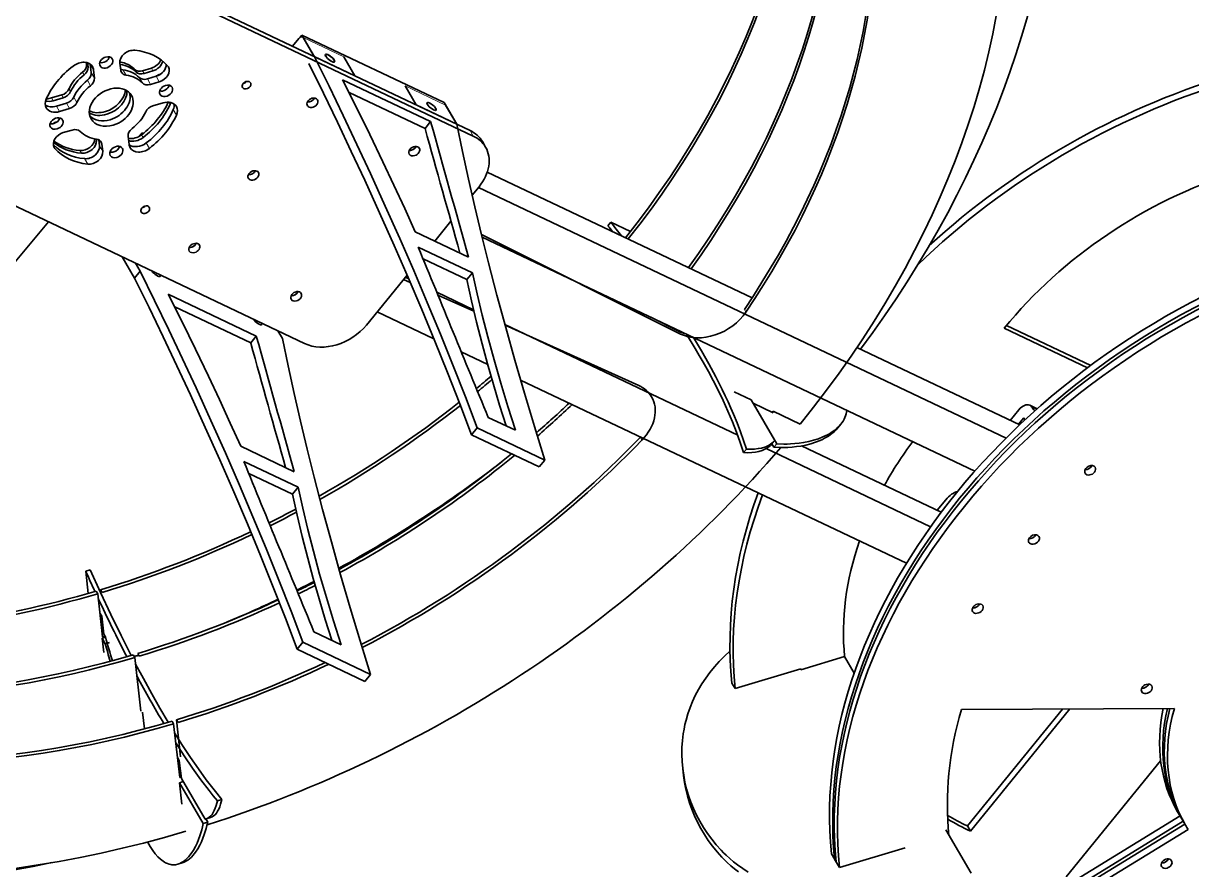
# Model space of a CAD drawing. Extents: x 95 to 1141, y 12 to 831.
# Drawn here: x 315.1 to 398.3, y 659.4 to 719.7 of the extents above; entities that cross this region are included whole.
import ezdxf

# ---------------------------------------------------------------- set-up
doc = ezdxf.new("R2010")
doc.units = 0

msp = doc.modelspace()

# ---------------------------------------------------------------- linework, layer by layer
at = {"color": 7, "lineweight": 35}
for p, q in [((321.043, 724.347), (346.899, 712.075)), ((321.269, 723.961), (347.124, 711.689)), ((309.241, 709.177), (335.096, 696.905)), ((348.121, 709.125), (367, 700.164)), ((347.491, 708.028), (385.111, 690.173)), ((316.846, 705.567), (289.806, 673.278)), ((347.76, 704.485), (382.886, 687.813)), ((350.501, 694.304), (378.009, 681.248))]:
    msp.add_line(p, q, dxfattribs=at)
at = {"color": 7, "lineweight": 35, "ltscale": 0.00504}
msp.add_line((334.906, 718.884), (334.779, 718.727), dxfattribs=at)
at = {"color": 7, "lineweight": 35, "ltscale": 0.044715}
for p, q in [((334.906, 718.884), (335.808, 717.339)), ((345.942, 712.529), (345.04, 714.074))]:
    msp.add_line(p, q, dxfattribs=at)
at = {"color": 7, "lineweight": 35, "ltscale": 0.28044}
msp.add_line((345.04, 714.074), (334.906, 718.884), dxfattribs=at)
at = {"color": 7, "lineweight": 35, "ltscale": 0.018022}
msp.add_line((334.69, 718.645), (334.235, 718.086), dxfattribs=at)
at = {"color": 7, "lineweight": 13, "ltscale": 0.080126}
for p, q in [((337.898, 717.324), (335.003, 718.698)), ((345.153, 713.881), (342.258, 715.255))]:
    msp.add_line(p, q, dxfattribs=at)
at = {"color": 7, "lineweight": 35, "ltscale": 0.039126}
for p, q in [((335.792, 717.347), (335.003, 718.698)), ((343.047, 713.904), (342.258, 715.255))]:
    msp.add_line(p, q, dxfattribs=at)
at = {"color": 7, "lineweight": 35, "ltscale": 0.080126}
msp.add_line((338.687, 715.973), (335.792, 717.347), dxfattribs=at)
at = {"color": 7, "lineweight": 35, "ltscale": 0.039125}
for p, q in [((338.687, 715.973), (337.898, 717.324)), ((345.942, 712.529), (345.153, 713.881))]:
    msp.add_line(p, q, dxfattribs=at)
at = {"color": 7, "lineweight": 35, "ltscale": 0.003498}
msp.add_line((319.551, 716.786), (319.535, 716.925), dxfattribs=at)
at = {"color": 7, "lineweight": 13, "ltscale": 0.005589}
for p, q in [((319.664, 716.593), (319.551, 716.786)), ((323.085, 716.246), (322.973, 716.44)), ((324.287, 716.329), (324.174, 716.522)), ((318.416, 714.852), (318.303, 715.045)), ((317.178, 714.207), (317.066, 714.4)), ((323.584, 711.583), (323.471, 711.776))]:
    msp.add_line(p, q, dxfattribs=at)
at = {"color": 7, "lineweight": 35, "ltscale": 0.007732}
msp.add_line((319.664, 716.593), (319.629, 716.9), dxfattribs=at)
at = {"color": 7, "lineweight": 13, "ltscale": 0.011179}
for p, q in [((319.823, 716.794), (320.048, 716.408)), ((319.889, 716.207), (320.115, 715.821)), ((323.311, 715.86), (323.536, 715.474)), ((324.512, 715.943), (324.738, 715.557)), ((317.404, 713.82), (317.629, 713.434)), ((318.122, 714.035), (318.347, 713.649)), ((318.641, 714.466), (318.867, 714.08)), ((346.899, 712.075), (347.124, 711.689)), ((320.48, 710.986), (320.705, 710.6)), ((323.809, 711.196), (324.035, 710.81)), ((319.42, 710.077), (319.645, 709.691))]:
    msp.add_line(p, q, dxfattribs=at)
at = {"color": 7, "lineweight": 35, "ltscale": 0.014765}
for p, q in [((319.889, 716.207), (319.823, 716.794)), ((320.115, 715.821), (320.048, 716.408)), ((322.522, 711.667), (322.588, 711.081))]:
    msp.add_line(p, q, dxfattribs=at)
at = {"color": 7, "lineweight": 35, "ltscale": 0.01279}
msp.add_line((321.931, 716.889), (321.989, 716.38), dxfattribs=at)
at = {"color": 7, "lineweight": 13, "ltscale": 0.011178}
for p, q in [((322.141, 716.415), (322.367, 716.029)), ((319.613, 715.66), (319.838, 715.274)), ((325.74, 713.569), (325.965, 713.183))]:
    msp.add_line(p, q, dxfattribs=at)
at = {"color": 7, "lineweight": 35, "ltscale": 0.016233}
for p, q in [((324.174, 716.522), (323.552, 716.336)), ((324.287, 716.329), (323.665, 716.143)), ((323.89, 715.757), (324.512, 715.943)), ((318.521, 712.117), (317.898, 711.932))]:
    msp.add_line(p, q, dxfattribs=at)
at = {"color": 7, "lineweight": 13, "ltscale": 0.00559}
for p, q in [((323.665, 716.143), (323.552, 716.336)), ((319.387, 716.047), (319.275, 716.24)), ((317.897, 714.421), (317.784, 714.614)), ((319.194, 710.463), (319.082, 710.656)), ((366.564, 699.145), (366.451, 699.338)), ((361.906, 697.58), (361.794, 697.773)), ((359.148, 690.03), (359.035, 690.223))]:
    msp.add_line(p, q, dxfattribs=at)
at = {"color": 7, "lineweight": 13, "ltscale": 0.01118}
msp.add_line((323.89, 715.757), (324.116, 715.371), dxfattribs=at)
at = {"color": 7, "lineweight": 35, "ltscale": 0.016234}
msp.add_line((324.116, 715.371), (324.738, 715.557), dxfattribs=at)
at = {"color": 7, "lineweight": 35, "ltscale": 0.173605}
for p, q in [((344.085, 712.713), (337.812, 715.69)), ((331.656, 697.436), (325.383, 700.413))]:
    msp.add_line(p, q, dxfattribs=at)
at = {"color": 7, "lineweight": 35, "ltscale": 0.01874}
for p, q in [((317.066, 714.4), (317.784, 714.614)), ((317.178, 714.207), (317.897, 714.421)), ((317.404, 713.82), (318.122, 714.035)), ((317.629, 713.434), (318.347, 713.649))]:
    msp.add_line(p, q, dxfattribs=at)
at = {"color": 7, "lineweight": 35, "ltscale": 0.149863}
for p, q in [((343.684, 712.22), (338.269, 714.79)), ((331.255, 696.943), (325.84, 699.513))]:
    msp.add_line(p, q, dxfattribs=at)
at = {"color": 7, "lineweight": 35, "ltscale": 0.018741}
msp.add_line((325.007, 714.054), (324.289, 713.839), dxfattribs=at)
at = {"color": 7, "lineweight": 13, "ltscale": 0.00414}
msp.add_line((325.514, 713.955), (325.431, 714.098), dxfattribs=at)
at = {"color": 7, "lineweight": 35, "ltscale": 0.080125}
msp.add_line((345.942, 712.529), (343.047, 713.904), dxfattribs=at)
at = {"color": 7, "lineweight": 35, "ltscale": 0.00055348}
msp.add_line((317.448, 712.704), (317.469, 712.71), dxfattribs=at)
at = {"color": 7, "lineweight": 35, "ltscale": 0.015882}
for p, q in [((344.085, 712.713), (343.684, 712.22)), ((323.379, 702.062), (322.978, 701.569)), ((331.656, 697.436), (331.255, 696.943)), ((347.407, 690.896), (347.006, 690.403)), ((352.233, 688.606), (351.832, 688.113)), ((334.631, 686.671), (334.23, 686.179)), ((334.978, 675.619), (334.577, 675.126)), ((339.804, 673.329), (339.403, 672.836))]:
    msp.add_line(p, q, dxfattribs=at)
at = {"color": 7, "lineweight": 13, "ltscale": 0.002849}
msp.add_line((320.254, 711.372), (320.197, 711.47), dxfattribs=at)
at = {"color": 7, "lineweight": 35, "ltscale": 0.002291}
msp.add_line((320.244, 711.463), (320.254, 711.372), dxfattribs=at)
at = {"color": 7, "lineweight": 35, "ltscale": 0.010677}
msp.add_line((320.48, 710.986), (320.432, 711.41), dxfattribs=at)
at = {"color": 7, "lineweight": 13, "ltscale": 0.007685}
msp.add_line((320.493, 711.373), (320.648, 711.108), dxfattribs=at)
at = {"color": 7, "lineweight": 35, "ltscale": 0.008411}
msp.add_line((323.511, 711.925), (323.298, 711.664), dxfattribs=at)
at = {"color": 7, "lineweight": 35, "ltscale": 0.002618}
msp.add_line((323.511, 711.925), (323.605, 711.88), dxfattribs=at)
at = {"color": 7, "lineweight": 35, "ltscale": 0.002373}
msp.add_line((323.511, 711.925), (323.559, 711.843), dxfattribs=at)
at = {"color": 7, "lineweight": 35, "ltscale": 0.011178}
msp.add_line((347.773, 711.292), (347.999, 710.905), dxfattribs=at)
at = {"color": 7, "lineweight": 13, "ltscale": 0.004281}
msp.add_line((317.215, 710.951), (317.301, 710.804), dxfattribs=at)
at = {"color": 7, "lineweight": 35, "ltscale": 0.012789}
msp.add_line((320.705, 710.6), (320.648, 711.108), dxfattribs=at)
at = {"color": 7, "lineweight": 35, "ltscale": 0.019303}
msp.add_line((347.533, 708.08), (347.045, 707.481), dxfattribs=at)
at = {"color": 7, "lineweight": 35, "ltscale": 0.04584}
msp.add_line((345.533, 705.622), (344.376, 704.2), dxfattribs=at)
at = {"color": 7, "lineweight": 35, "ltscale": 0.002014}
msp.add_line((345.486, 705.564), (345.559, 705.53), dxfattribs=at)
at = {"color": 7, "lineweight": 35, "ltscale": 0.007941}
for p, q in [((356.923, 705.543), (356.723, 705.297)), ((368.616, 689.995), (368.415, 689.749)), ((368.757, 689.757), (368.556, 689.511)), ((366.595, 689.382), (366.394, 689.136))]:
    msp.add_line(p, q, dxfattribs=at)
at = {"color": 7, "lineweight": 35, "ltscale": 0.038731}
msp.add_line((356.923, 705.543), (358.323, 704.879), dxfattribs=at)
at = {"color": 7, "lineweight": 35, "ltscale": 0.105779}
msp.add_line((346.794, 703.052), (342.972, 704.866), dxfattribs=at)
at = {"color": 7, "lineweight": 35, "ltscale": 0.396641}
msp.add_line((347.714, 704.672), (361.906, 697.58), dxfattribs=at)
at = {"color": 7, "lineweight": 35, "ltscale": 0.106833}
msp.add_line((347.06, 701.948), (343.2, 703.781), dxfattribs=at)
at = {"color": 7, "lineweight": 35, "ltscale": 0.043526}
msp.add_line((322.1, 703.073), (322.978, 701.569), dxfattribs=at)
at = {"color": 7, "lineweight": 35, "ltscale": 0.086129}
msp.add_line((346.659, 701.456), (343.547, 702.933), dxfattribs=at)
at = {"color": 7, "lineweight": 35, "ltscale": 0.016174}
for p, q in [((323.053, 702.621), (323.379, 702.062)), ((333.513, 697.252), (333.187, 697.811))]:
    msp.add_line(p, q, dxfattribs=at)
at = {"color": 7, "lineweight": 35, "ltscale": 0.114523}
msp.add_line((339.514, 698.224), (342.405, 701.777), dxfattribs=at)
at = {"color": 7, "lineweight": 35, "ltscale": 0.013214}
msp.add_line((342.151, 701.465), (342.633, 701.248), dxfattribs=at)
at = {"color": 7, "lineweight": 35, "ltscale": 0.006733}
msp.add_line((342.279, 701.622), (342.522, 701.506), dxfattribs=at)
at = {"color": 7, "lineweight": 35, "ltscale": 0.015883}
msp.add_line((347.06, 701.948), (346.659, 701.456), dxfattribs=at)
at = {"color": 7, "lineweight": 35, "ltscale": 0.072662}
msp.add_line((344.521, 700.557), (347.147, 699.311), dxfattribs=at)
at = {"color": 7, "lineweight": 35, "ltscale": 0.070497}
msp.add_line((344.601, 700.361), (347.173, 699.204), dxfattribs=at)
at = {"color": 7, "lineweight": 35, "ltscale": 0.111834}
msp.add_line((340.274, 699.158), (344.315, 697.24), dxfattribs=at)
at = {"color": 7, "lineweight": 35, "ltscale": 0.056012}
msp.add_line((359.789, 698.775), (361.794, 697.773), dxfattribs=at)
at = {"color": 7, "lineweight": 35, "ltscale": 0.45913}
msp.add_line((349.383, 698.25), (365.974, 690.375), dxfattribs=at)
at = {"color": 7, "lineweight": 35, "ltscale": 0.261205}
msp.add_line((349.396, 698.202), (358.923, 693.913), dxfattribs=at)
at = {"color": 7, "lineweight": 35, "ltscale": 0.164347}
msp.add_line((390.916, 695.175), (384.977, 697.994), dxfattribs=at)
at = {"color": 7, "lineweight": 35, "ltscale": 0.166128}
msp.add_line((391.145, 695.345), (385.142, 698.195), dxfattribs=at)
at = {"color": 7, "lineweight": 35, "ltscale": 0.052276}
msp.add_line((346.266, 696.314), (348.155, 695.417), dxfattribs=at)
at = {"color": 7, "lineweight": 35, "ltscale": 0.321177}
msp.add_line((374.471, 696.619), (386.077, 691.11), dxfattribs=at)
at = {"color": 7, "lineweight": 35, "ltscale": 0.033386}
msp.add_line((365.719, 693.464), (366.925, 692.891), dxfattribs=at)
at = {"color": 7, "lineweight": 35, "ltscale": 0.08384}
for p, q in [((366.925, 692.891), (368.616, 689.995)), ((367.066, 692.654), (368.757, 689.757)), ((326.186, 665.614), (327.877, 662.717)), ((326.314, 665.915), (328.004, 663.019))]:
    msp.add_line(p, q, dxfattribs=at)
at = {"color": 7, "lineweight": 35, "ltscale": 0.040047}
msp.add_line((368.513, 691.967), (367.066, 692.654), dxfattribs=at)
at = {"color": 7, "lineweight": 35, "ltscale": 0.024379}
msp.add_line((385.409, 691.427), (386.024, 692.184), dxfattribs=at)
at = {"color": 7, "lineweight": 35, "ltscale": 0.014808}
msp.add_line((387.326, 692.254), (386.791, 692.508), dxfattribs=at)
at = {"color": 7, "lineweight": 13, "ltscale": 0.008354}
msp.add_line((387.266, 692.201), (386.964, 692.344), dxfattribs=at)
at = {"color": 7, "lineweight": 35, "ltscale": 0.053417}
for p, q in [((350.124, 690.723), (348.194, 691.639)), ((370.431, 691.163), (368.501, 692.079)), ((337.695, 675.446), (335.765, 676.362))]:
    msp.add_line(p, q, dxfattribs=at)
at = {"color": 7, "lineweight": 35, "ltscale": 0.00248}
msp.add_line((368.438, 692.002), (368.501, 692.079), dxfattribs=at)
at = {"color": 7, "lineweight": 35, "ltscale": 0.002151}
msp.add_line((368.47, 692.041), (368.513, 691.967), dxfattribs=at)
at = {"color": 7, "lineweight": 35, "ltscale": 0.014643}
msp.add_line((385.993, 691.15), (386.362, 691.605), dxfattribs=at)
at = {"color": 7, "lineweight": 35, "ltscale": 0.004267}
msp.add_line((386.362, 691.605), (386.448, 691.457), dxfattribs=at)
at = {"color": 7, "lineweight": 35, "ltscale": 0.133543}
for p, q in [((352.233, 688.606), (347.407, 690.896)), ((351.832, 688.113), (347.006, 690.403)), ((339.804, 673.329), (334.978, 675.619)), ((339.403, 672.836), (334.577, 675.126))]:
    msp.add_line(p, q, dxfattribs=at)
at = {"color": 7, "lineweight": 35, "ltscale": 0.007942}
msp.add_line((373.32, 691.149), (373.12, 690.902), dxfattribs=at)
at = {"color": 7, "lineweight": 35, "ltscale": 0.006928}
msp.add_line((368.417, 689.75), (368.556, 689.511), dxfattribs=at)
at = {"color": 7, "lineweight": 35, "ltscale": 0.275727}
msp.add_line((370.525, 689.611), (380.489, 684.882), dxfattribs=at)
at = {"color": 7, "lineweight": 35, "ltscale": 0.105778}
msp.add_line((334.365, 687.775), (330.543, 689.589), dxfattribs=at)
at = {"color": 7, "lineweight": 35, "ltscale": 0.32457}
msp.add_line((368.001, 689.414), (379.729, 683.847), dxfattribs=at)
at = {"color": 7, "lineweight": 35, "ltscale": 0.106834}
msp.add_line((334.631, 686.671), (330.771, 688.504), dxfattribs=at)
at = {"color": 7, "lineweight": 35, "ltscale": 0.086128}
msp.add_line((334.23, 686.179), (331.118, 687.656), dxfattribs=at)
at = {"color": 7, "lineweight": 35, "ltscale": 0.024378}
msp.add_line((380.812, 685.777), (380.197, 685.021), dxfattribs=at)
at = {"color": 7, "lineweight": 35, "ltscale": 0.00815}
for p, q in [((319.81, 680.771), (319.498, 680.678)), ((328.388, 663.13), (328.075, 663.036)), ((328.189, 662.811), (327.877, 662.717)), ((326.371, 659.903), (326.058, 659.809))]:
    msp.add_line(p, q, dxfattribs=at)
at = {"color": 7, "lineweight": 35, "ltscale": 0.039586}
msp.add_line((319.498, 680.678), (319.676, 679.104), dxfattribs=at)
at = {"color": 7, "lineweight": 35, "ltscale": 0.00559}
for p, q in [((320.352, 679.076), (320.239, 679.269)), ((320.664, 679.169), (320.552, 679.362)), ((320.788, 676.204), (320.901, 676.011)), ((323.001, 674.538), (322.888, 674.731)), ((323.313, 674.631), (323.201, 674.824)), ((326.075, 669.901), (325.962, 670.094)), ((326.057, 667.385), (326.169, 667.192))]:
    msp.add_line(p, q, dxfattribs=at)
at = {"color": 7, "lineweight": 35, "ltscale": 0.077051}
msp.add_line((320.352, 679.076), (320.698, 676.013), dxfattribs=at)
at = {"color": 7, "lineweight": 35, "ltscale": 0.032105}
for p, q in [((320.675, 676.397), (320.531, 677.674)), ((320.644, 677.48), (320.788, 676.204)), ((326.169, 667.192), (326.314, 665.915))]:
    msp.add_line(p, q, dxfattribs=at)
at = {"color": 7, "lineweight": 35, "ltscale": 0.005589}
for p, q in [((320.531, 677.674), (320.644, 677.48)), ((325.762, 669.808), (325.65, 670.001))]:
    msp.add_line(p, q, dxfattribs=at)
at = {"color": 7, "lineweight": 35, "ltscale": 0.001242}
msp.add_line((320.65, 676.44), (320.675, 676.397), dxfattribs=at)
at = {"color": 7, "lineweight": 35, "ltscale": 0.002294}
msp.add_line((320.763, 676.424), (320.675, 676.397), dxfattribs=at)
at = {"color": 7, "lineweight": 35, "ltscale": 0.002163}
msp.add_line((320.773, 676.339), (320.729, 676.414), dxfattribs=at)
at = {"color": 7, "lineweight": 35, "ltscale": 0.006514}
msp.add_line((320.91, 675.977), (320.661, 675.903), dxfattribs=at)
at = {"color": 7, "lineweight": 35, "ltscale": 0.011179}
for p, q in [((320.661, 675.903), (320.886, 675.516)), ((365.784, 672.326), (365.558, 672.713)), ((382.573, 662.15), (382.347, 662.537))]:
    msp.add_line(p, q, dxfattribs=at)
at = {"color": 7, "lineweight": 35, "ltscale": 0.025685}
msp.add_line((320.776, 674.882), (320.661, 675.903), dxfattribs=at)
at = {"color": 7, "lineweight": 35, "ltscale": 0.002803}
msp.add_line((320.674, 676.233), (320.781, 676.265), dxfattribs=at)
at = {"color": 7, "lineweight": 35, "ltscale": 0.004464}
msp.add_line((320.698, 676.013), (320.87, 676.065), dxfattribs=at)
at = {"color": 7, "lineweight": 35, "ltscale": 0.008149}
for p, q in [((321.198, 675.61), (320.886, 675.516)), ((329.193, 664.418), (328.88, 664.325))]:
    msp.add_line(p, q, dxfattribs=at)
at = {"color": 7, "lineweight": 35, "ltscale": 0.096313}
msp.add_line((323.001, 674.538), (323.434, 670.71), dxfattribs=at)
at = {"color": 7, "lineweight": 35, "ltscale": 0.081521}
msp.add_line((370.474, 673.667), (373.597, 674.605), dxfattribs=at)
at = {"color": 7, "lineweight": 35, "ltscale": 0.034319}
msp.add_line((373.597, 674.605), (374.289, 673.419), dxfattribs=at)
at = {"color": 7, "lineweight": 35, "ltscale": 0.122246}
msp.add_line((365.784, 672.326), (370.469, 673.725), dxfattribs=at)
at = {"color": 7, "lineweight": 35, "ltscale": 0.001467}
msp.add_line((370.444, 673.718), (370.474, 673.667), dxfattribs=at)
at = {"color": 7, "lineweight": 35, "ltscale": 0.00145}
msp.add_line((370.469, 673.725), (370.476, 673.668), dxfattribs=at)
at = {"color": 7, "lineweight": 35, "ltscale": 0.030101}
msp.add_line((323.552, 670.646), (323.688, 669.45), dxfattribs=at)
at = {"color": 7, "lineweight": 35, "ltscale": 0.379709}
msp.add_line((381.92, 670.826), (397.108, 670.905), dxfattribs=at)
at = {"color": 7, "lineweight": 35, "ltscale": 0.268356}
msp.add_line((389.122, 670.863), (382.347, 662.537), dxfattribs=at)
at = {"color": 7, "lineweight": 35, "ltscale": 0.280894}
msp.add_line((389.663, 670.866), (382.573, 662.15), dxfattribs=at)
at = {"color": 7, "lineweight": 35, "ltscale": 0.096301}
msp.add_line((325.762, 669.808), (326.195, 665.98), dxfattribs=at)
at = {"color": 7, "lineweight": 35, "ltscale": 0.066635}
msp.add_line((326.262, 667.446), (325.962, 670.094), dxfattribs=at)
at = {"color": 7, "lineweight": 35, "ltscale": 0.029666}
msp.add_line((326.19, 666.206), (326.057, 667.385), dxfattribs=at)
at = {"color": 7, "lineweight": 35, "ltscale": 0.266581}
msp.add_line((396.127, 667.183), (389.397, 658.911), dxfattribs=at)
at = {"color": 7, "lineweight": 35, "ltscale": 0.012837}
msp.add_line((362.055, 666.63), (362.114, 666.12), dxfattribs=at)
at = {"color": 7, "lineweight": 35, "ltscale": 0.002804}
msp.add_line((326.17, 666.2), (326.278, 666.232), dxfattribs=at)
at = {"color": 7, "lineweight": 35, "ltscale": 0.006743}
msp.add_line((326.445, 665.691), (326.186, 665.614), dxfattribs=at)
at = {"color": 7, "lineweight": 35, "ltscale": 0.03851}
msp.add_line((326.359, 664.083), (326.186, 665.614), dxfattribs=at)
at = {"color": 7, "lineweight": 35, "ltscale": 0.002802}
msp.add_line((326.195, 665.98), (326.303, 666.012), dxfattribs=at)
at = {"color": 7, "lineweight": 35, "ltscale": 0.00641}
msp.add_line((328.06, 663.032), (328.189, 662.811), dxfattribs=at)
at = {"color": 7, "lineweight": 35, "ltscale": 0.41643}
for p, q in [((383.306, 654.553), (397.514, 663.248)), ((383.532, 654.167), (397.739, 662.862))]:
    msp.add_line(p, q, dxfattribs=at)
at = {"color": 7, "lineweight": 35, "ltscale": 0.016767}
msp.add_line((397.677, 662.968), (397.339, 663.547), dxfattribs=at)
at = {"color": 7, "lineweight": 35, "ltscale": 0.016768}
msp.add_line((397.903, 662.582), (397.564, 663.161), dxfattribs=at)
at = {"color": 7, "lineweight": 35, "ltscale": 0.08943}
msp.add_line((380.811, 662.248), (382.614, 659.158), dxfattribs=at)
at = {"color": 7, "lineweight": 35, "ltscale": 0.416429}
msp.add_line((383.644, 653.974), (397.852, 662.669), dxfattribs=at)
at = {"color": 7, "lineweight": 35, "ltscale": 0.416592}
msp.add_line((383.87, 653.587), (398.083, 662.286), dxfattribs=at)
at = {"color": 7, "lineweight": 35, "ltscale": 0.016769}
for p, q in [((372.997, 659.969), (372.659, 660.548)), ((373.223, 659.583), (372.885, 660.162))]:
    msp.add_line(p, q, dxfattribs=at)
at = {"color": 7, "lineweight": 35, "ltscale": 0.122247}
msp.add_line((377.908, 660.982), (373.223, 659.583), dxfattribs=at)
at = {"color": 7, "lineweight": 35}
for points in [[(335.808, 717.339), (336.839, 715.242), (337.846, 713.158), (338.828, 711.087), (339.786, 709.03), (340.849, 706.703), (341.879, 704.393), (342.879, 702.101), (343.847, 699.826), (344.784, 697.568), (345.689, 695.326), (346.564, 693.103), (347.407, 690.896)], [(335.407, 716.846), (336.438, 714.749), (337.445, 712.665), (338.427, 710.595), (339.386, 708.537), (340.448, 706.21), (341.478, 703.901), (342.478, 701.608), (343.446, 699.333), (344.383, 697.075), (345.288, 694.834), (346.163, 692.61), (347.006, 690.403)], [(337.812, 715.69), (338.801, 713.73), (339.758, 711.787), (340.684, 709.86), (341.47, 708.183), (342.233, 706.518), (342.972, 704.866)], [(345.942, 712.529), (346.352, 710.583), (346.785, 708.622), (347.24, 706.647), (347.717, 704.658), (348.217, 702.655), (348.814, 700.359), (349.439, 698.045), (350.094, 695.712), (350.778, 693.362), (351.491, 690.993), (352.233, 688.606)], [(322.978, 701.569), (324.009, 699.472), (325.016, 697.388), (325.998, 695.318), (326.957, 693.26), (328.019, 690.933), (329.049, 688.624), (330.049, 686.331), (331.017, 684.056), (331.954, 681.798), (332.86, 679.557), (333.734, 677.333), (334.577, 675.126)], [(323.379, 702.062), (324.41, 699.965), (325.417, 697.881), (326.399, 695.81), (327.358, 693.753), (328.42, 691.426), (329.45, 689.116), (330.45, 686.824), (331.418, 684.549), (332.355, 682.291), (333.26, 680.049), (334.135, 677.826), (334.978, 675.619)], [(346.659, 701.456), (346.996, 699.951), (347.362, 698.428), (347.756, 696.887), (348.146, 695.447), (348.561, 693.992), (349, 692.522), (349.464, 691.036)], [(347.06, 701.948), (347.397, 700.443), (347.763, 698.92), (348.157, 697.38), (348.602, 695.745), (349.078, 694.09), (349.585, 692.417), (350.124, 690.723)], [(325.383, 700.413), (326.372, 698.453), (327.329, 696.51), (328.255, 694.583), (329.042, 692.906), (329.804, 691.241), (330.543, 689.589)], [(333.513, 697.252), (333.923, 695.306), (334.356, 693.345), (334.811, 691.37), (335.288, 689.381), (335.788, 687.378), (336.385, 685.082), (337.01, 682.768), (337.665, 680.435), (338.349, 678.085), (339.062, 675.716), (339.804, 673.329)], [(362.325, 697.572), (362.944, 696.56), (363.238, 696.061), (363.522, 695.566), (363.884, 694.914), (364.227, 694.271), (364.552, 693.636), (364.931, 692.853), (365.282, 692.084), (365.604, 691.327), (365.896, 690.584), (366.16, 689.853), (366.394, 689.136)], [(362.825, 697.335), (363.394, 696.384), (363.925, 695.45), (364.419, 694.533), (364.875, 693.633), (365.091, 693.186), (365.297, 692.743), (365.491, 692.31), (365.676, 691.882), (365.937, 691.243), (366.177, 690.613), (366.397, 689.993), (366.595, 689.382)], [(373.12, 690.902), (372.992, 690.757), (372.85, 690.621), (372.697, 690.493), (372.575, 690.402), (372.447, 690.316), (372.312, 690.234), (372.172, 690.155), (372.014, 690.076), (371.852, 690.002), (371.527, 689.873), (371.187, 689.764), (370.833, 689.673), (370.467, 689.601), (370.166, 689.557), (369.857, 689.524), (369.542, 689.503), (369.301, 689.495), (369.057, 689.494), (368.556, 689.511)], [(373.32, 691.149), (373.192, 691.004), (373.051, 690.867), (372.897, 690.739), (372.775, 690.649), (372.648, 690.563), (372.512, 690.48), (372.372, 690.402), (372.215, 690.322), (372.053, 690.248), (371.728, 690.12), (371.388, 690.01), (371.034, 689.92), (370.667, 689.848), (370.366, 689.803), (370.058, 689.771), (369.742, 689.75), (369.502, 689.742), (369.257, 689.74), (368.757, 689.757)], [(368.415, 689.749), (368.321, 689.649), (368.217, 689.559), (368.105, 689.477), (368.014, 689.421), (367.918, 689.37), (367.816, 689.324), (367.71, 689.283), (367.481, 689.215), (367.239, 689.168), (366.977, 689.139), (366.696, 689.128), (366.394, 689.136)], [(368.616, 689.995), (368.522, 689.896), (368.418, 689.805), (368.305, 689.723), (368.214, 689.667), (368.118, 689.616), (368.017, 689.57), (367.91, 689.529), (367.682, 689.461), (367.44, 689.414), (367.178, 689.385), (366.896, 689.374), (366.595, 689.382)], [(334.631, 686.671), (334.968, 685.166), (335.334, 683.643), (335.728, 682.103), (336.173, 680.468), (336.649, 678.813), (337.156, 677.139), (337.695, 675.446)], [(334.23, 686.179), (334.567, 684.673), (334.933, 683.151), (335.327, 681.61), (335.717, 680.17), (336.132, 678.715), (336.571, 677.245), (337.035, 675.759)], [(319.81, 680.771), (320.55, 679.155), (321.285, 677.602), (322.013, 676.112), (322.735, 674.686)], [(365.423, 674.996), (365.03, 674.628), (364.661, 674.251), (364.316, 673.865), (363.996, 673.472), (363.699, 673.071), (363.427, 672.663), (363.178, 672.247), (362.954, 671.825), (362.753, 671.396), (362.576, 670.961), (362.423, 670.521), (362.293, 670.076), (362.214, 669.754), (362.148, 669.43), (362.093, 669.104), (362.059, 668.858), (362.033, 668.612), (361.999, 668.118), (361.992, 667.622), (362.011, 667.126), (362.055, 666.63)], [(323.055, 674.07), (323.605, 673.036), (324.2, 671.953), (324.79, 670.915), (325.377, 669.921)], [(325.834, 669.172), (326.404, 668.271), (326.97, 667.414), (327.532, 666.6), (328.09, 665.829), (328.643, 665.102), (329.193, 664.418)], [(325.916, 668.452), (326.518, 667.529), (327.116, 666.655), (327.709, 665.829), (328.297, 665.053), (328.589, 664.683), (328.88, 664.325)], [(362.055, 666.63), (362.124, 666.143), (362.217, 665.658), (362.335, 665.177), (362.477, 664.701), (362.642, 664.23), (362.832, 663.767), (363.044, 663.311), (363.279, 662.865), (363.537, 662.429), (363.818, 662.005), (364.121, 661.594), (364.446, 661.196), (364.793, 660.814), (364.974, 660.628), (365.161, 660.447), (365.418, 660.212), (365.685, 659.985), (365.961, 659.765), (366.33, 659.496), (366.713, 659.242)], [(362.114, 666.12), (362.183, 665.633), (362.277, 665.148), (362.394, 664.667), (362.536, 664.191), (362.701, 663.72), (362.891, 663.256), (363.103, 662.801), (363.338, 662.355), (363.596, 661.919), (363.877, 661.495), (364.18, 661.084), (364.505, 660.686), (364.852, 660.303), (365.033, 660.118), (365.22, 659.937), (365.477, 659.702), (365.744, 659.474), (366.02, 659.255)], [(328.075, 663.036), (328.193, 663.083), (328.302, 663.152), (328.405, 663.243), (328.5, 663.356), (328.587, 663.49), (328.664, 663.64), (328.735, 663.811), (328.798, 664.001), (328.841, 664.157), (328.88, 664.325)], [(328.388, 663.13), (328.505, 663.177), (328.615, 663.246), (328.717, 663.336), (328.812, 663.449), (328.9, 663.583), (328.977, 663.734), (329.047, 663.904), (329.11, 664.094), (329.153, 664.251), (329.193, 664.418)], [(326.058, 659.809), (326.195, 659.859), (326.328, 659.925), (326.457, 660.006), (326.589, 660.106), (326.715, 660.221), (326.837, 660.348), (326.925, 660.452), (327.01, 660.563), (327.171, 660.803), (327.319, 661.068), (327.434, 661.305), (327.54, 661.558), (327.637, 661.826), (327.703, 662.033), (327.765, 662.248), (327.824, 662.479), (327.877, 662.717)], [(326.371, 659.903), (326.508, 659.952), (326.641, 660.018), (326.77, 660.099), (326.901, 660.199), (327.028, 660.314), (327.15, 660.442), (327.237, 660.546), (327.322, 660.656), (327.483, 660.897), (327.632, 661.161), (327.746, 661.399), (327.852, 661.651), (327.95, 661.919), (328.016, 662.126), (328.077, 662.341), (328.136, 662.572), (328.189, 662.811)], [(323.897, 661.391), (324.086, 661.071), (324.273, 660.789), (324.457, 660.545), (324.639, 660.338), (324.819, 660.165), (324.914, 660.086), (325.008, 660.016), (325.101, 659.955), (325.194, 659.904), (325.315, 659.848), (325.435, 659.806), (325.553, 659.779), (325.639, 659.767), (325.723, 659.762), (325.81, 659.764), (325.895, 659.773), (326.058, 659.809)]]:
    msp.add_lwpolyline(points, dxfattribs=at)
for centre, radius, start, end in [((7895.009, 2824.222), 7841.113, 195.6255827, 195.6929147), ((7896.694, 2825.075), 7842.447, 195.6255827, 195.6988843), ((276.78, 640.446), 103.25, 38.39965, 39.08561), ((274.958, 638.891), 105.334, 38.79272, 39.082), ((4115.269, 2248.339), 4076.048, 202.267737, 202.452288), ((7884.265, 2809.798), 7842.447, 195.6255827, 195.6988843), ((7882.58, 2808.945), 7841.113, 195.6255827, 195.6929147), ((4102.839, 2233.062), 4076.048, 202.267737, 202.452288), ((458.293, 743.254), 152.249, 204.2683, 204.86171), ((430.373, 730.097), 121.385, 205.03276, 207.2096), ((406.635, 698.994), 88.904, 195.31221, 196.15099), ((415.182, 702.567), 97.95, 195.73052, 196.76908), ((392.532, 710.26), 78.656, 208.10681, 210.93197), ((327.875, 663.706), 0.699, 280.63232, 286.60747)]:
    msp.add_arc(centre, radius, start, end, dxfattribs=at)
for centre, major_axis, ratio, start_param, end_param in [((315.344, 723.978), (50.378, 29.408), 0.741704, 5.193104, 5.963868), ((315.457, 723.784), (50.378, 29.408), 0.741704, 5.19544, 5.963868), ((318.106, 719.247), (64.772, 37.811), 0.741704, 5.235015, 5.899549), ((317.993, 719.44), (50.378, 29.408), 0.741704, 5.248044, 5.96388), ((318.106, 719.246), (50.378, 29.408), 0.741704, 5.250384, 5.96388), ((320.867, 714.516), (59.014, 34.45), 0.741704, 5.183766, 5.930449), ((320.755, 714.71), (50.378, 29.408), 0.741704, 5.287221, 5.963868), ((320.867, 714.516), (50.378, 29.408), 0.741704, 5.287221, 5.963868), ((334.802, 718.452), (0.143, 0.301), 0.598321, 6.283143, 7.466006), ((334.802, 718.452), (0.143, 0.301), 0.598321, 5.89521, 6.283143), ((320.957, 716.934), (-0.432, -0.252), 0.741704, 4.395928, 6.283145), ((320.732, 717.32), (-0.432, -0.252), 0.741704, 0.646551, 2.494508), ((320.957, 716.934), (-0.432, -0.252), 0.741704, 6.283145, 9.424738), ((320.957, 716.934), (-0.432, -0.252), 0.741704, 3.141552, 4.395928), ((322.712, 717.122), (-0.72, -0.42), 0.741704, 3.94033, 5.966725), ((321.318, 713.744), (-4.318, -2.521), 0.741704, 3.280731, 3.94033), ((324.102, 717.16), (0.72, 0.42), 0.741704, 4.395928, 5.570648), ((336.901, 717.239), (0.323, -0.263), 0.303128, 3.141604, 3.820396), ((336.918, 717.231), (-0.323, 0.263), 0.303128, 0.000012, 0.678803), ((336.901, 717.239), (0.323, -0.263), 0.303128, 0.000012, 3.141604), ((336.918, 717.231), (-0.323, 0.263), 0.303128, 3.141604, 6.283197), ((336.901, 717.239), (0.323, -0.263), 0.303128, 3.820396, 6.283197), ((336.918, 717.231), (-0.323, 0.263), 0.303128, 0.678803, 3.141604), ((321.318, 713.744), (-4.606, -2.689), 0.741704, 4.875657, 5.486996), ((319.111, 716.128), (-0.864, -0.504), 0.741704, 3.141627, 4.875657), ((318.926, 716.6), (0.576, 0.336), 0.741704, 4.892246, 5.966725), ((319.039, 716.407), (0.576, 0.336), 0.741704, 4.892246, 5.966725), ((318.886, 716.514), (-0.864, -0.504), 0.741704, 2.825132, 2.835424), ((319.111, 716.128), (-0.864, -0.504), 0.741704, 2.825132, 3.141627), ((320.755, 714.71), (2.447, 1.428), 0.741704, 0.179857, 0.706237), ((320.867, 714.516), (2.447, 1.428), 0.741704, 0.179857, 0.747559), ((322.388, 716.953), (-0.576, -0.336), 0.741704, 0.452665, 0.758018), ((322.613, 716.567), (-0.576, -0.336), 0.741704, 5.966725, 6.283216), ((321.093, 714.13), (-2.447, -1.428), 0.741704, 3.321449, 3.899611), ((323.494, 716.847), (0.576, 0.336), 0.741704, 3.321449, 4.395928), ((324.215, 716.967), (0.72, 0.42), 0.741704, 4.395928, 5.698724), ((324.44, 716.581), (-0.72, -0.42), 0.741704, 1.254336, 2.815508), ((324.666, 716.195), (-0.72, -0.42), 0.741704, 1.254336, 3.14161), ((324.666, 716.195), (-0.72, -0.42), 0.741704, 3.14161, 3.280731), ((320.755, 714.71), (2.447, 1.428), 0.741704, 1.750653, 2.328815), ((320.867, 714.516), (2.447, 1.428), 0.741704, 1.750653, 2.328815), ((321.093, 714.13), (-2.447, -1.428), 0.741704, 4.892246, 5.470407), ((319.264, 716.02), (-0.576, -0.336), 0.741704, 1.750653, 2.825132), ((319.49, 715.634), (-0.576, -0.336), 0.741704, 1.750653, 2.825132), ((322.613, 716.567), (-0.576, -0.336), 0.741704, 0.000031, 0.758018), ((321.318, 713.744), (-2.447, -1.428), 0.741704, 3.321449, 3.899611), ((323.607, 716.654), (0.576, 0.336), 0.741704, 3.321449, 4.395928), ((323.833, 716.267), (-0.576, -0.336), 0.741704, 0.179857, 1.254336), ((324.058, 715.881), (-0.576, -0.336), 0.741704, 0.179857, 1.254336), ((324.772, 715.682), (0.432, 0.252), 0.741704, 1.254336, 1.801506), ((324.772, 715.682), (0.432, 0.252), 0.741704, 1.080575, 1.254336), ((330.959, 715.316), (-0.288, -0.168), 0.741704, 3.141626, 6.283219), ((330.733, 715.703), (-0.288, -0.168), 0.741704, 1.128993, 2.012185), ((330.959, 715.316), (-0.288, -0.168), 0.741704, 2.825132, 3.141626), ((404.857, 683.728), (35.984, 21.006), 0.741704, 1.262336, 1.888695), ((404.632, 684.114), (35.984, 21.006), 0.741704, 1.262336, 1.853654), ((317.726, 715.125), (0.576, 0.336), 0.741704, 4.395928, 5.470407), ((317.839, 714.931), (0.576, 0.336), 0.741704, 4.395928, 5.470407), ((321.318, 713.744), (-2.447, -1.428), 0.741704, 4.892246, 5.470407), ((321.318, 713.744), (-1.439, -0.84), 0.741704, 3.141552, 6.283145), ((320.755, 714.71), (1.439, 0.84), 0.741704, 4.395928, 5.813983), ((320.867, 714.516), (1.439, 0.84), 0.741704, 4.395928, 5.91318), ((321.093, 714.13), (-1.439, -0.84), 0.741704, 1.254336, 2.959613), ((325.223, 714.91), (-0.432, -0.252), 0.741704, 4.395928, 6.283145), ((324.997, 715.296), (-0.432, -0.252), 0.741704, 0.646551, 2.494508), ((325.223, 714.91), (-0.432, -0.252), 0.741704, 6.283145, 9.424738), ((325.223, 714.91), (-0.432, -0.252), 0.741704, 3.141552, 4.395928), ((330.959, 715.316), (-0.288, -0.168), 0.741704, 0.000034, 2.825132), ((317.543, 714.2), (-0.864, -0.504), 0.741704, 5.486996, 6.283145), ((317.317, 714.586), (-0.864, -0.504), 0.741704, 0.306292, 1.254336), ((317.092, 714.972), (0.864, 0.504), 0.741704, 3.78865, 4.395928), ((316.979, 715.165), (0.864, 0.504), 0.741704, 3.993376, 4.395928), ((318.064, 714.545), (-0.576, -0.336), 0.741704, 1.254336, 2.328815), ((318.29, 714.159), (-0.576, -0.336), 0.741704, 1.254336, 2.328815), ((321.318, 713.744), (-1.439, -0.84), 0.741704, 1.254336, 3.141552), ((320.755, 714.71), (4.606, 2.689), 0.741704, 4.875657, 5.476302), ((320.867, 714.516), (4.606, 2.689), 0.741704, 4.875657, 5.486996), ((324.347, 713.329), (-0.576, -0.336), 0.741704, 4.395928, 5.470407), ((325.094, 713.288), (-0.864, -0.504), 0.741704, 3.141553, 4.395928), ((324.643, 714.061), (0.864, 0.504), 0.741704, 5.486996, 5.636125), ((324.868, 713.674), (-0.864, -0.504), 0.741704, 2.345403, 2.835141), ((325.094, 713.288), (-0.864, -0.504), 0.741704, 2.345403, 3.141553), ((335.661, 714.056), (-0.36, -0.21), 0.741704, 4.395928, 6.283145), ((335.435, 714.442), (-0.36, -0.21), 0.741704, 0.808655, 2.333187), ((335.435, 714.442), (-0.36, -0.21), 0.741704, 0.808655, 2.333187), ((335.661, 714.056), (-0.36, -0.21), 0.741704, 6.283145, 9.424738), ((335.661, 714.056), (-0.36, -0.21), 0.741704, 3.141552, 4.395928), ((344.156, 713.796), (0.323, -0.263), 0.303128, 3.141604, 3.820396), ((344.156, 713.796), (-0.323, 0.263), 0.303128, 0.000012, 0.678803), ((344.156, 713.796), (0.323, -0.263), 0.303128, 0.000012, 3.141604), ((344.156, 713.796), (-0.323, 0.263), 0.303128, 3.141604, 6.283197), ((344.156, 713.796), (0.323, -0.263), 0.303128, 3.820396, 6.283197), ((344.156, 713.796), (-0.323, 0.263), 0.303128, 0.678803, 3.141604), ((317.543, 714.2), (-0.864, -0.504), 0.741704, 6.283145, 7.537521), ((317.414, 712.578), (-0.432, -0.252), 0.741704, 3.141552, 6.283145), ((317.188, 712.965), (-0.432, -0.252), 0.741704, 1.254336, 2.494508), ((320.867, 714.516), (1.439, 0.84), 0.741704, 3.511587, 4.395928), ((320.755, 714.71), (1.439, 0.84), 0.741704, 3.610761, 4.395928), ((321.093, 714.13), (-1.439, -0.84), 0.741704, 0.182009, 1.254336), ((321.318, 713.744), (-2.447, -1.428), 0.741704, 1.750653, 2.328815), ((321.093, 714.13), (-4.606, -2.689), 0.741704, 1.734064, 2.345403), ((321.318, 713.744), (-4.606, -2.689), 0.741704, 1.734064, 2.345403), ((317.188, 712.965), (-0.432, -0.252), 0.741704, 0.646551, 1.254336), ((317.414, 712.578), (-0.432, -0.252), 0.741704, 6.283145, 7.537521), ((317.52, 712.066), (0.72, 0.42), 0.741704, 1.254336, 1.653462), ((317.414, 712.578), (-0.432, -0.252), 0.741704, 1.254336, 3.141552), ((318.578, 711.607), (-0.576, -0.336), 0.741704, 3.321449, 4.395928), ((321.318, 713.744), (-1.439, -0.84), 0.741704, 6.283145, 7.537521), ((323.147, 711.854), (-0.576, -0.336), 0.741704, 4.892246, 5.966725), ((317.971, 711.294), (-0.72, -0.42), 0.741704, 4.395928, 6.283203), ((320.755, 714.71), (4.318, 2.521), 0.741704, 3.454697, 3.94033), ((319.361, 711.332), (0.72, 0.42), 0.741704, 3.94033, 5.835506), ((321.318, 713.744), (-2.447, -1.428), 0.741704, 0.179857, 0.758018), ((319.473, 711.139), (0.72, 0.42), 0.741704, 3.94033, 5.966725), ((320.023, 710.921), (-0.576, -0.336), 0.741704, 3.141623, 3.899611), ((320.023, 710.921), (-0.576, -0.336), 0.741704, 2.825132, 3.141623), ((322.962, 712.326), (0.864, 0.504), 0.741704, 3.836215, 4.875657), ((323.074, 712.133), (0.864, 0.504), 0.741704, 3.721094, 4.875657), ((344.894, 709.611), (-2.879, -1.68), 0.741704, 3.14155, 3.61053), ((345.12, 709.225), (-2.879, -1.68), 0.741704, 3.14155, 3.61053), ((321.093, 714.13), (-4.318, -2.521), 0.741704, 0.183713, 0.798737), ((320.867, 714.516), (4.318, 2.521), 0.741704, 3.409611, 3.94033), ((317.971, 711.294), (-0.72, -0.42), 0.741704, 0.000017, 0.139138), ((321.318, 713.744), (-4.318, -2.521), 0.741704, 0.139138, 0.798737), ((319.699, 710.753), (-0.72, -0.42), 0.741704, 0.798737, 2.825132), ((319.924, 710.366), (-0.72, -0.42), 0.741704, 0.798737, 2.825132), ((321.679, 710.554), (-0.432, -0.252), 0.741704, 3.141552, 6.283145), ((321.454, 710.94), (-0.432, -0.252), 0.741704, 0.646551, 1.254336), ((321.454, 710.94), (-0.432, -0.252), 0.741704, 1.254336, 2.494508), ((321.679, 710.554), (-0.432, -0.252), 0.741704, 1.254336, 3.141552), ((323.525, 711.36), (-0.864, -0.504), 0.741704, 5.966725, 6.283219), ((323.3, 711.747), (-0.864, -0.504), 0.741704, 0.306217, 1.734064), ((323.525, 711.36), (-0.864, -0.504), 0.741704, 0.000034, 1.734064), ((342.916, 710.613), (-0.36, -0.21), 0.741704, 3.141552, 6.283145), ((342.69, 710.999), (-0.36, -0.21), 0.741704, 0.808655, 2.333187), ((342.69, 710.999), (-0.36, -0.21), 0.741704, 0.808655, 1.254336), ((342.69, 710.999), (-0.36, -0.21), 0.741704, 1.254336, 2.333187), ((342.916, 710.613), (-0.36, -0.21), 0.741704, 1.254336, 3.141552), ((345.12, 709.225), (-2.879, -1.68), 0.741704, 2.039734, 3.14155), ((321.679, 710.554), (-0.432, -0.252), 0.741704, 6.283145, 7.537521), ((342.916, 710.613), (-0.36, -0.21), 0.741704, 6.283145, 7.537521), ((331.451, 708.881), (-0.36, -0.21), 0.741704, 5.181327, 6.283208), ((331.226, 709.268), (-0.36, -0.21), 0.741704, 0.808655, 2.333187), ((331.451, 708.881), (-0.36, -0.21), 0.741704, 0.000023, 3.141616), ((331.451, 708.881), (-0.36, -0.21), 0.741704, 3.141616, 5.181327), ((404.28, 688.832), (23.03, 13.444), 0.741704, 1.275331, 2.039734), ((323.742, 706.446), (-0.288, -0.168), 0.741704, 4.395928, 6.283145), ((323.742, 706.446), (-0.288, -0.168), 0.741704, 6.283145, 9.424738), ((323.517, 706.832), (-0.288, -0.168), 0.741704, 1.128993, 2.012185), ((323.742, 706.446), (-0.288, -0.168), 0.741704, 3.141552, 4.395928), ((327.241, 703.707), (-0.36, -0.21), 0.741704, 3.141552, 6.283145), ((327.016, 704.093), (-0.36, -0.21), 0.741704, 0.808655, 2.333187), ((327.016, 704.093), (-0.36, -0.21), 0.741704, 0.808655, 1.254336), ((327.016, 704.093), (-0.36, -0.21), 0.741704, 1.254336, 2.333187), ((327.241, 703.707), (-0.36, -0.21), 0.741704, 1.254336, 3.141552), ((327.241, 703.707), (-0.36, -0.21), 0.741704, 6.283145, 7.537521), ((411.733, 671.95), (35.984, 21.006), 0.741704, 1.262336, 2.817132), ((411.958, 671.563), (35.984, 21.006), 0.741704, 1.262336, 2.817132), ((412.071, 671.37), (35.984, 21.006), 0.741704, 1.262336, 2.817132), ((412.296, 670.984), (35.984, 21.006), 0.741704, 1.262336, 2.817132), ((324.489, 701.954), (-0.323, 0.263), 0.303128, 0.763986, 3.141604), ((324.489, 701.954), (-0.323, 0.263), 0.303128, 3.141604, 3.733929), ((334.496, 700.264), (-0.36, -0.21), 0.741704, 3.141552, 6.283145), ((334.271, 700.65), (-0.36, -0.21), 0.741704, 0.808655, 2.333187), ((334.271, 700.65), (-0.36, -0.21), 0.741704, 1.254336, 2.333187), ((334.496, 700.264), (-0.36, -0.21), 0.741704, 1.254336, 3.141552), ((334.271, 700.65), (-0.36, -0.21), 0.741704, 0.808655, 1.254336), ((334.496, 700.264), (-0.36, -0.21), 0.741704, 6.283145, 7.537521), ((363.953, 700.024), (2.879, 1.68), 0.741704, 3.593077, 5.287221), ((331.727, 698.519), (-0.323, 0.263), 0.303128, 0.763986, 3.141604), ((331.727, 698.519), (-0.323, 0.263), 0.303128, 3.141604, 3.733929), ((337.101, 699.369), (-2.879, -1.68), 0.741704, 0.468938, 2.039734), ((318.106, 719.246), (50.378, 29.408), 0.741704, 5.169761, 5.169832), ((363.84, 700.217), (2.879, 1.68), 0.741704, 3.593077, 3.783717), ((315.344, 723.978), (50.378, 29.408), 0.741704, 4.926076, 4.949783), ((315.457, 723.784), (50.378, 29.408), 0.741704, 4.925523, 4.948734), ((356.961, 691.429), (2.879, 1.68), 0.741704, 6.283173, 6.769576), ((356.961, 691.429), (2.879, 1.68), 0.741704, 5.075432, 6.283173), ((315.344, 723.978), (50.378, 29.408), 0.741704, 4.692227, 4.898948), ((315.457, 723.784), (50.378, 29.408), 0.741704, 4.691159, 4.898309), ((317.993, 719.44), (50.378, 29.408), 0.741704, 4.963248, 5.018204), ((318.106, 719.246), (50.378, 29.408), 0.741704, 4.962282, 5.02057), ((346.307, 699.627), (27.376, -7.795), 0.24939, 6.17653, 6.329036), ((386.362, 691.605), (0.429, 0.903), 0.598321, 6.283143, 7.466006), ((386.362, 691.605), (0.429, 0.903), 0.598321, 5.89521, 6.283143), ((387.966, 693.576), (0.715, 1.506), 0.598321, 2.753617, 3.048995), ((320.755, 714.71), (50.378, 29.408), 0.741704, 4.645308, 5.075432), ((320.867, 714.516), (50.378, 29.408), 0.741704, 4.644418, 5.075432), ((356.848, 691.622), (2.879, 1.68), 0.741704, 5.075432, 5.08432), ((398.61, 681.863), (23.03, 13.444), 0.741704, 2.095106, 2.24544), ((320.867, 714.516), (59.014, 34.45), 0.741704, 4.417219, 5.150508), ((317.993, 719.44), (50.378, 29.408), 0.741704, 4.668184, 4.923052), ((318.106, 719.246), (50.378, 29.408), 0.741704, 4.667208, 4.925467), ((315.457, 723.784), (56.135, 32.769), 0.741704, 4.673039, 4.887927), ((391.103, 687.874), (0.36, 0.21), 0.741704, 0.000034, 2.825132), ((390.878, 688.26), (0.36, 0.21), 0.741704, 3.950247, 5.47478), ((391.103, 687.874), (0.36, 0.21), 0.741704, 3.141626, 6.283219), ((391.103, 687.874), (0.36, 0.21), 0.741704, 2.825132, 3.141626), ((381.376, 684.812), (0.715, 1.506), 0.598321, 0.430689, 1.182821), ((404.632, 684.114), (35.984, 21.006), 0.741704, 2.411321, 2.817132), ((404.857, 683.728), (35.984, 21.006), 0.741704, 2.404314, 2.817132), ((315.344, 723.978), (50.378, 29.408), 0.741704, 4.622837, 4.659573), ((315.457, 723.784), (50.378, 29.408), 0.741704, 4.622306, 4.658385), ((315.344, 723.978), (50.378, 29.408), 0.741704, 4.398786, 4.597775), ((315.457, 723.784), (50.378, 29.408), 0.741704, 4.398786, 4.597264), ((387.094, 682.946), (0.36, 0.21), 0.741704, 0.000034, 2.825132), ((386.868, 683.332), (0.36, 0.21), 0.741704, 3.950247, 5.47478), ((387.094, 682.946), (0.36, 0.21), 0.741704, 3.141626, 6.283219), ((398.61, 681.863), (23.03, 13.444), 0.741704, 2.429899, 2.815202), ((387.094, 682.946), (0.36, 0.21), 0.741704, 2.825132, 3.141626), ((315.457, 723.784), (56.135, 32.769), 0.741704, 4.621023, 4.64239), ((317.993, 719.44), (50.378, 29.408), 0.741704, 4.610407, 4.634057), ((318.106, 719.246), (50.378, 29.408), 0.741704, 4.60988, 4.633075), ((315.344, 723.978), (50.378, 29.408), 0.741704, 4.003712, 4.393071), ((315.457, 723.784), (50.378, 29.408), 0.741704, 4.003712, 4.393071), ((317.993, 719.44), (50.378, 29.408), 0.741704, 4.398786, 4.584904), ((318.106, 719.246), (50.378, 29.408), 0.741704, 4.398786, 4.584317), ((315.457, 723.784), (56.135, 32.769), 0.741704, 4.536788, 4.598157), ((383.084, 678.018), (0.36, 0.21), 0.741704, 1.254336, 3.141552), ((382.859, 678.404), (0.36, 0.21), 0.741704, 3.950247, 5.47478), ((383.084, 678.018), (0.36, 0.21), 0.741704, 3.141552, 6.283145), ((383.084, 678.018), (0.36, 0.21), 0.741704, 6.283145, 7.537521), ((317.993, 719.44), (50.378, 29.408), 0.741704, 3.771441, 4.393071), ((315.457, 723.784), (56.135, 32.769), 0.741704, 4.426797, 4.430972), ((318.106, 719.246), (50.378, 29.408), 0.741704, 3.766718, 4.393071), ((320.755, 714.71), (50.378, 29.408), 0.741704, 4.398786, 4.595977), ((320.867, 714.516), (50.378, 29.408), 0.741704, 4.398786, 4.598777), ((395.137, 672.297), (0.36, 0.21), 0.741704, 1.254336, 3.141552), ((394.911, 672.684), (0.36, 0.21), 0.741704, 3.950247, 5.47478), ((395.137, 672.297), (0.36, 0.21), 0.741704, 3.141552, 6.283145), ((395.137, 672.297), (0.36, 0.21), 0.741704, 6.283145, 7.537521), ((412.296, 670.984), (28.787, 16.805), 0.741704, 2.480636, 2.817331), ((411.733, 671.95), (14.394, 8.402), 0.741704, 2.552082, 3.141569), ((411.958, 671.563), (14.394, 8.402), 0.741704, 2.52348, 3.141569), ((412.071, 671.37), (14.394, 8.402), 0.741704, 2.509195, 3.141569), ((412.296, 670.984), (14.394, 8.402), 0.741704, 2.480636, 3.141569), ((320.755, 714.71), (50.378, 29.408), 0.741704, 3.716424, 4.393071), ((320.867, 714.516), (50.378, 29.408), 0.741704, 3.716424, 4.393071), ((320.867, 714.516), (59.014, 34.45), 0.741704, 3.647577, 4.393489), ((398.385, 682.249), (23.03, 13.444), 0.741704, 3.535197, 3.61053), ((398.61, 681.863), (23.03, 13.444), 0.741704, 3.523222, 3.61053), ((412.296, 670.984), (14.394, 8.402), 0.741704, 3.141569, 3.169629), ((318.106, 719.247), (64.772, 37.811), 0.741704, 3.68862, 4.289277), ((396.545, 659.846), (0.36, 0.21), 0.741704, 6.283145, 9.424738), ((396.32, 660.232), (0.36, 0.21), 0.741704, 3.950247, 4.395928), ((396.545, 659.846), (0.36, 0.21), 0.741704, 3.141552, 4.395928), ((396.32, 660.232), (0.36, 0.21), 0.741704, 4.395928, 5.47478), ((396.545, 659.846), (0.36, 0.21), 0.741704, 4.395928, 6.283145)]:
    msp.add_ellipse(centre, major_axis=major_axis, ratio=ratio, start_param=start_param, end_param=end_param, dxfattribs=at)

doc.saveas('drawing.dxf')
